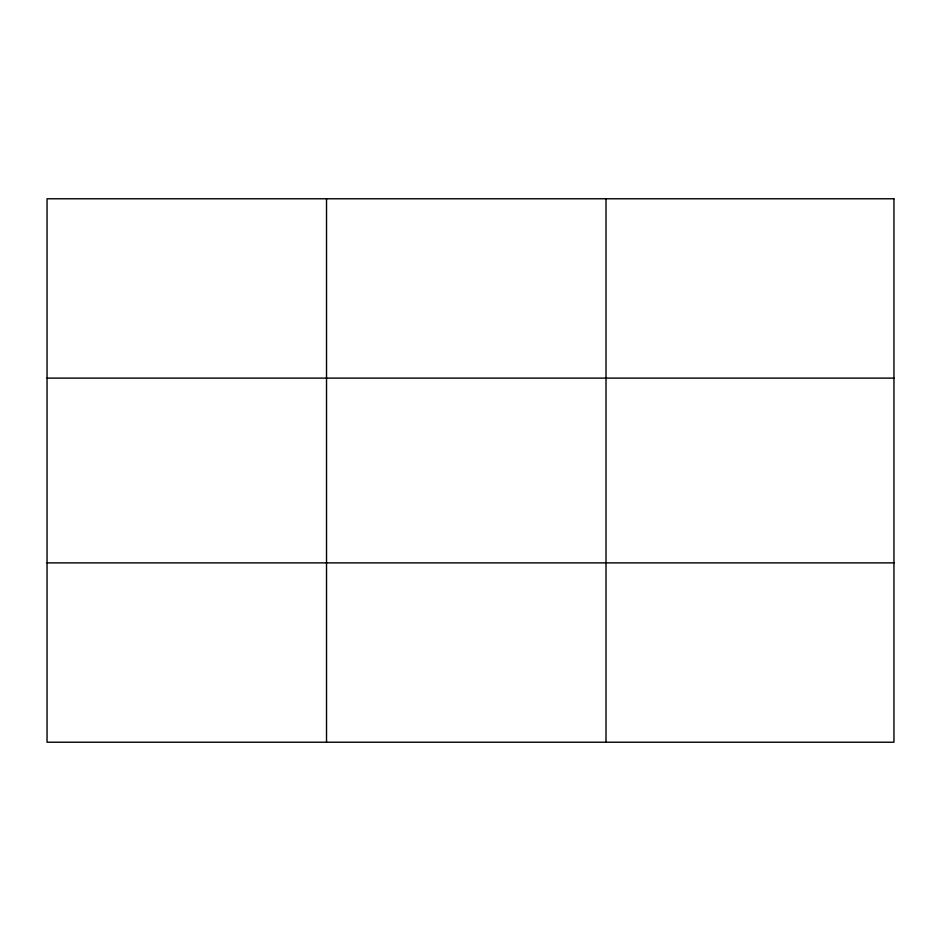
<?xml version="1.0" encoding="UTF-8"?>
<svg xmlns="http://www.w3.org/2000/svg" width="941" height="941" viewBox="0 0 941 941"><rect width="100%" height="100%" fill="white"/><g stroke="black" fill="none" stroke-linecap="round" stroke-linejoin="round"><path stroke-width="1.41" d="M326.527 742.226L326.527 198.774M606.004 742.226L606.004 198.774M47.05 378.117L893.95 378.117M47.05 562.883L893.95 562.883M893.95 198.774L893.95 742.226L47.05 742.226L47.05 198.774L893.95 198.774"/></g></svg>
